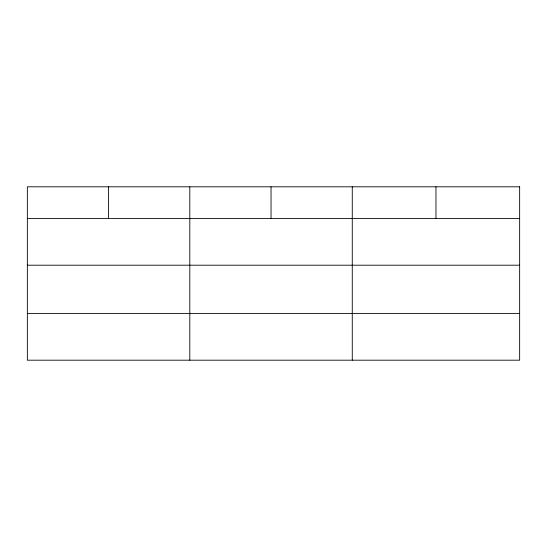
<?xml version="1.0" encoding="UTF-8"?>
<svg xmlns="http://www.w3.org/2000/svg" width="547" height="547" viewBox="0 0 547 547"><rect width="100%" height="100%" fill="white"/><g stroke="black" fill="none" stroke-linecap="round" stroke-linejoin="round"><path stroke-width="0.82" d="M27.35 218.41L519.65 218.41M27.35 265.199L519.65 265.199M27.35 313.404L519.65 313.404M435.959 186.807L435.959 218.41M352.268 186.807L352.268 360.193M271.038 186.807L271.038 218.41M189.809 186.807L189.809 360.193M108.579 186.807L108.579 218.41M519.65 186.807L27.35 186.807L27.35 360.193L519.65 360.193L519.65 186.807"/></g></svg>
